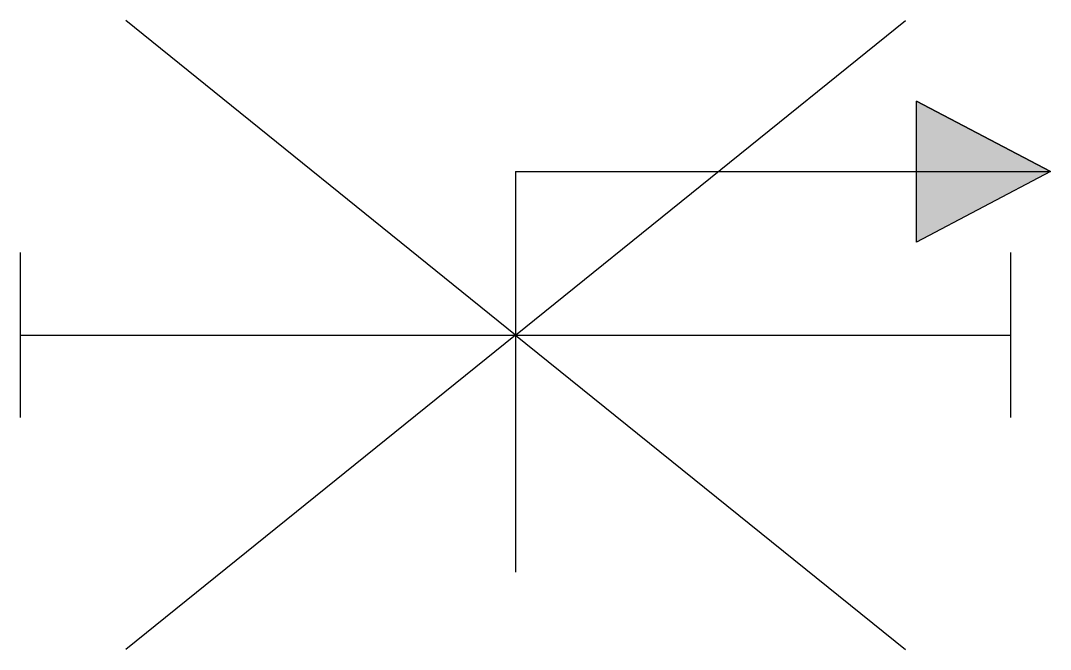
# Model space of a CAD drawing. Extents: x -7.5 to 8.1, y -4.8 to 4.8.
import ezdxf

# ---------------------------------------------------------------- set-up
doc = ezdxf.new("R2010")
doc.units = 0

msp = doc.modelspace()

# ---------------------------------------------------------------- hatches: boundary and pattern name
msp.add_hatch(color=256).paths.add_polyline_path([(6.073, 3.542), (8.102, 2.475), (6.073, 1.407)])

# ---------------------------------------------------------------- linework, layer by layer
for p, q in [((0, 0), (-5.906, 4.76)), ((0, 0), (5.906, 4.76)), ((8.102, 2.475), (6.073, 3.542)), ((0, 2.475), (0, -3.591)), ((0, 2.475), (8.102, 2.475)), ((8.102, 2.475), (6.073, 1.407)), ((-7.5, -1.25), (-7.5, 1.25)), ((7.5, -1.25), (7.5, 1.25)), ((-7.5, 0), (7.5, 0)), ((0, 0), (-5.906, -4.76)), ((0, 0), (5.906, -4.76))]:
    msp.add_line(p, q)
at = {"flags": 128}
msp.add_lwpolyline([(6.073, 3.542), (8.102, 2.475), (6.073, 1.407)], close=True, dxfattribs=at)

doc.saveas('drawing.dxf')
